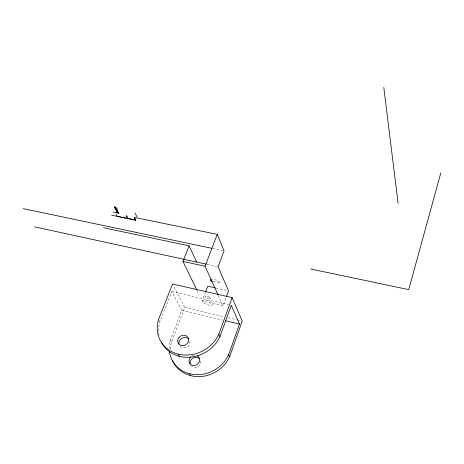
<?xml version="1.0" encoding="UTF-8"?>
<svg xmlns="http://www.w3.org/2000/svg" width="464" height="464" viewBox="0 0 464 464"><rect width="100%" height="100%" fill="white"/><g stroke="black" fill="none" stroke-linecap="round" stroke-linejoin="round"><path stroke-width="0.35" stroke-dasharray="2.32 1.74" d="M205.5 292.262L202.188 301.055L223.022 305.898L226.13 297.395M169.198 348.667A31.906 28.606 -30.3 0 1 170.329 340.048L181.778 310.329L171.831 291.531L159.842 321.964A32.996 29.197 -29.8 0 0 158.717 332.653M170.375 349.224A31.784 28.536 -30.3 0 1 171.494 342.061L184.788 307.464L173.229 285.273M212.732 248.501L223.341 250.734M207.019 264.312L218.103 266.725M213.144 281.491L220.348 283.098L219.936 282.483A5.4 2.065 20.9 0 0 211.944 279.334M216.085 288.045L227.134 290.545M171.831 291.531L228.479 304.645M184.788 307.464L224.008 316.75M228.207 317.741L236.611 319.731M237.313 319.899L241.518 320.891M181.778 310.329L222.604 320.056M158.491 319.632L159.842 321.964M170.329 340.048L171.494 342.061M197.171 290.708L199.062 294.611M218.335 295.545L223.022 305.898M159.077 335.286A32.996 29.197 -29.8 0 1 158.787 333.314M200.639 361.027A5.475 4.942 -32.6 0 1 197.652 366.792A5.475 4.942 -32.6 0 1 191.313 366.009M189.88 341.266A5.684 5.058 -31.8 0 1 186.748 347.2A5.684 5.058 -31.8 0 1 180.189 346.428M192.05 356.01A5.493 4.953 -32.5 0 1 196.127 355.47M209.542 297.024L204.781 295.986A5.44 2.001 21 0 0 209.583 299.181L210.702 299.506L209.542 297.024M203.916 302.876A5.458 1.984 21 0 0 212.605 304.912A5.458 1.984 21 0 0 206.561 300.266A5.458 1.984 21 0 0 203.916 302.876"/><path stroke-width="0.7" d="M440.8 172.915L408.726 289.611L310.776 269.016M172.434 360.325A31.784 28.536 -30.3 0 0 200.506 376.565A31.784 28.536 -30.3 0 0 229.622 356.723L242.214 321.059L232.122 297.604L172.567 284.009L158.491 319.632A33.135 29.267 -29.7 0 0 178.333 354.142A33.135 29.267 -29.7 0 0 218.799 334.37L232.122 297.604M114.834 206.463L116.864 210.743L114.712 206.811A2.732 2.198 -28.5 0 0 115.455 208.91L117.589 212.959M169.418 351.532A31.906 28.606 -30.3 0 0 195.611 374.657A31.906 28.606 -30.3 0 0 228.653 354.722L239.499 324.081L231.275 305.289L219.924 336.696A32.996 29.197 -29.8 0 1 190.443 357.164A32.996 29.197 -29.8 0 1 161.286 342.014M226.368 296.74L228.52 290.858L218.103 266.725L224.048 250.885L217.251 234.349L134.345 217.419L135.679 220.156L134.345 217.419M205.755 291.583L207.797 286.172L215.395 287.889M218.039 294.895L205.071 266.232L217.251 234.349M196.852 290.058L182.961 261.412L189.103 245.827L103.501 227.743M113.065 212.036L118.999 213.214M115.414 208.997L116.47 209.27L118.616 213.196M135.726 220.04L117.259 216.375L116.087 214.252M111.662 215.226L135.679 220.156M23.2 208.649L212.025 248.356M34.672 226.884L206.323 264.161M182.961 261.412L205.071 266.232M212.466 281.341L210.43 280.882L210.314 280.337A5.4 2.065 20.9 0 1 211.091 279.502M225.423 320.728L239.499 324.081M117.868 212.982L115.716 209.055M177.99 354.055L179.295 356.3M189.387 373.688L190.507 375.614M126.405 215.795L127.815 218.416M126.614 215.841L127.989 218.457M134.983 212.953L137.054 216.926M218.799 334.37L219.924 336.696M228.653 354.722L229.622 356.723M189.103 245.827L196.626 262.056M383.792 87.371L398.095 203.365M190.153 363.724A5.475 4.942 -32.6 0 1 193.146 357.988A5.475 4.942 -32.6 0 1 199.468 358.753M179.005 344.091A5.684 5.058 -31.8 0 1 182.143 338.186A5.684 5.058 -31.8 0 1 188.68 338.94M197.362 355.969A5.493 4.953 -32.5 0 1 198.401 363.324A5.493 4.953 -32.5 0 1 190.524 364.362A5.493 4.953 -32.5 0 1 190.878 356.828M115.066 207.414A2.894 2.332 -28.8 0 1 116.986 210.401M117.607 212.837A2.72 2.192 -28.6 0 1 116.795 211.439M182.671 345.663A5.707 5.069 -31.7 0 0 188.198 337.711A5.707 5.069 -31.7 0 0 178.646 337.85A5.707 5.069 -31.7 0 0 182.671 345.663"/></g></svg>
